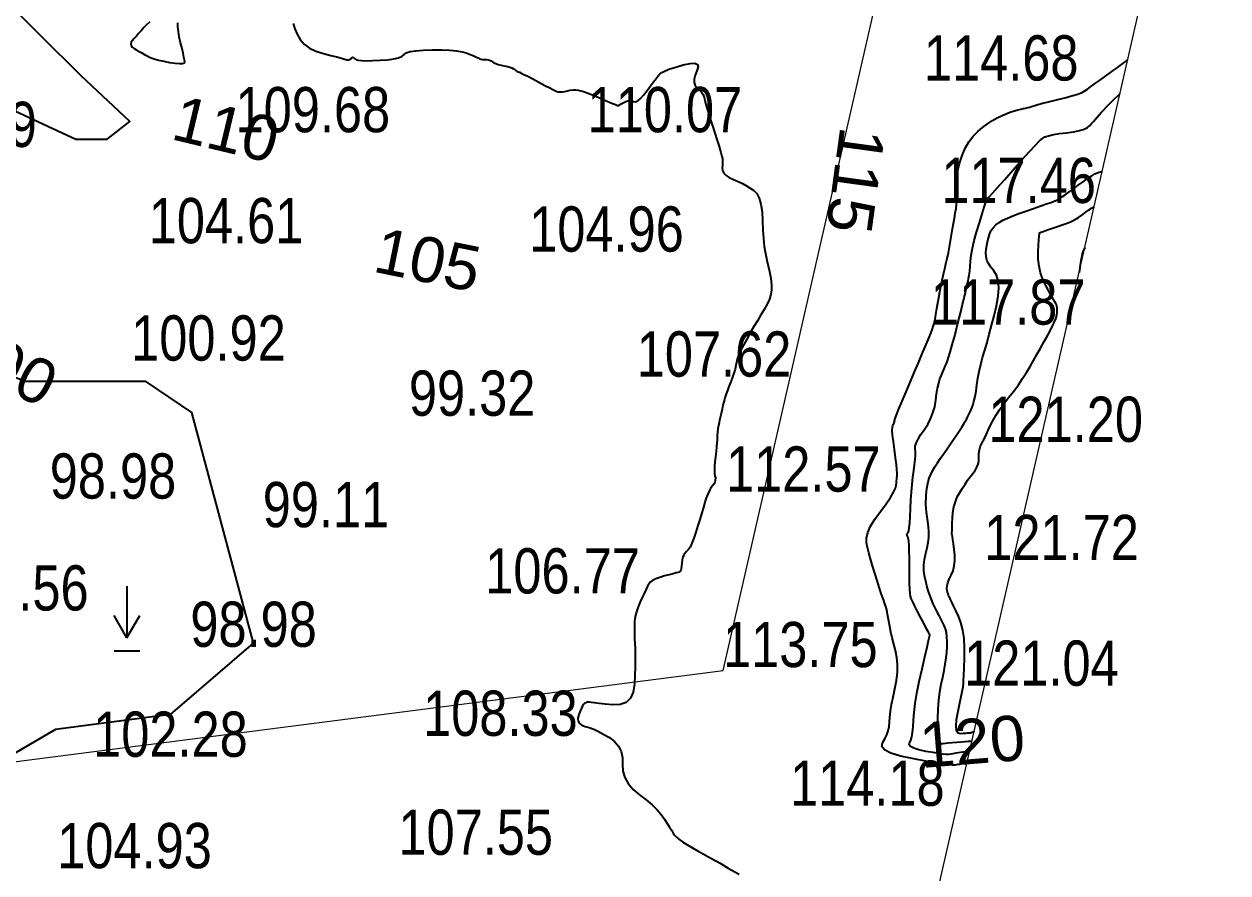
# Model space of a CAD drawing. Header units: metres. Extents: x 429565 to 431255, y 2472510 to 2473324.
# Drawn here: x 431155.3 to 431248.4, y 2472568.9 to 2472634.6 of the extents above; entities that cross this region are included whole.
import ezdxf
from ezdxf.enums import TextEntityAlignment as Align

# ---------------------------------------------------------------- set-up
doc = ezdxf.new("R2010")
doc.units = ezdxf.units.M
doc.layers.get('0').update_dxf_attribs({"color": 50})
for name, color, linetype in [('Docao', 7, 'Continuous'), ('hanh nha', 6, 'Continuous'), ('lua2000', 3, 'Continuous'), ('MHBS_DongMuc', 3, 'Continuous'), ('RG', 3, 'Continuous')]:
    doc.layers.add(name, color=color, linetype=linetype)
doc.layers.add('PLine_74', color=74, linetype='Continuous', lineweight=0)
doc.styles.get("Standard").update_dxf_attribs({"font": 'arial.ttf'})
doc.linetypes.add('R_GIOI_TV', pattern='A,0,[133,ltypeshp.shx,S=0.04,R=0,X=-0.03,Y=0],-0.5', length=0.5)

# ---------------------------------------------------------------- blocks, each defined once
blk = doc.blocks.new('luanuoc')
for p, q in [((0, 1), (0, 0)), ((0, 0), (-0.25, 0.433)), ((0, 0), (0.25, 0.433)), ((-0.25, -0.25), (0.25, -0.25))]:
    blk.add_line(p, q)
blk = doc.blocks.new('A$Ce915ad33')
at = {"layer": 'MHBS_DongMuc', "color": 8}
for points, elevation in [([(431176.074, 2472634.612), (431176.217, 2472634.208), (431176.386, 2472633.781), (431176.613, 2472633.37), (431176.929, 2472633.015), (431177.336, 2472632.717), (431177.832, 2472632.475), (431178.419, 2472632.29), (431178.995, 2472632.146), (431179.458, 2472632.027), (431179.808, 2472631.932), (431180.045, 2472631.862), (431180.17, 2472631.817), (431180.239, 2472631.794), (431180.309, 2472631.79), (431180.381, 2472631.805), (431180.453, 2472631.838), (431180.526, 2472631.891), (431180.593, 2472631.944), (431180.649, 2472631.981), (431180.692, 2472632.001), (431180.723, 2472632.004), (431180.742, 2472631.99), (431180.761, 2472631.965), (431180.796, 2472631.935), (431180.844, 2472631.899), (431180.907, 2472631.857), (431180.983, 2472631.81), (431181.123, 2472631.768), (431181.375, 2472631.743), (431181.737, 2472631.735), (431182.212, 2472631.744), (431182.797, 2472631.769), (431183.385, 2472631.814), (431183.864, 2472631.88), (431184.235, 2472631.967), (431184.498, 2472632.076), (431184.653, 2472632.206), (431184.821, 2472632.334), (431185.125, 2472632.434), (431185.564, 2472632.507), (431186.138, 2472632.553), (431186.847, 2472632.572), (431187.573, 2472632.567), (431188.198, 2472632.542), (431188.721, 2472632.496), (431189.143, 2472632.429), (431189.463, 2472632.342), (431189.715, 2472632.248), (431189.933, 2472632.162), (431190.117, 2472632.083), (431190.266, 2472632.011), (431190.381, 2472631.947), (431190.48, 2472631.894), (431190.585, 2472631.854), (431190.695, 2472631.828), (431190.809, 2472631.816), (431190.928, 2472631.818), (431191.047, 2472631.818), (431191.164, 2472631.802), (431191.277, 2472631.769), (431191.388, 2472631.72), (431191.495, 2472631.654), (431191.616, 2472631.581), (431191.768, 2472631.514), (431191.951, 2472631.451), (431192.164, 2472631.392), (431192.408, 2472631.339), (431192.648, 2472631.286), (431192.848, 2472631.232), (431193.008, 2472631.176), (431193.129, 2472631.118), (431193.209, 2472631.059), (431193.273, 2472631.002), (431193.341, 2472630.951), (431193.415, 2472630.906), (431193.495, 2472630.867), (431193.579, 2472630.835), (431193.709, 2472630.781), (431193.924, 2472630.678), (431194.224, 2472630.526), (431194.61, 2472630.325), (431195.08, 2472630.074), (431195.55, 2472629.824), (431195.932, 2472629.625), (431196.227, 2472629.476), (431196.435, 2472629.377), (431196.556, 2472629.329), (431196.647, 2472629.315), (431196.768, 2472629.315), (431196.917, 2472629.331), (431197.095, 2472629.362), (431197.302, 2472629.409), (431197.52, 2472629.452), (431197.731, 2472629.474), (431197.937, 2472629.474), (431198.136, 2472629.453), (431198.329, 2472629.41), (431198.547, 2472629.341), (431198.824, 2472629.241), (431199.159, 2472629.112), (431199.552, 2472628.952), (431200.003, 2472628.762), (431200.436, 2472628.577), (431200.775, 2472628.434), (431201.019, 2472628.333), (431201.169, 2472628.274), (431201.225, 2472628.256), (431201.249, 2472628.268), (431201.303, 2472628.299), (431201.388, 2472628.348), (431201.504, 2472628.416), (431201.65, 2472628.502), (431201.81, 2472628.581), (431201.965, 2472628.628), (431202.116, 2472628.642), (431202.264, 2472628.625), (431202.407, 2472628.575), (431202.562, 2472628.555), (431202.745, 2472628.63), (431202.956, 2472628.799), (431203.195, 2472629.061), (431203.463, 2472629.417), (431203.727, 2472629.792), (431203.958, 2472630.107), (431204.155, 2472630.365), (431204.319, 2472630.565), (431204.448, 2472630.706), (431204.61, 2472630.824), (431204.872, 2472630.953), (431205.233, 2472631.094), (431205.693, 2472631.247), (431206.253, 2472631.411), (431206.783, 2472631.528), (431207.155, 2472631.54), (431207.368, 2472631.448), (431207.423, 2472631.25), (431207.319, 2472630.948), (431207.174, 2472630.611), (431207.104, 2472630.31), (431207.11, 2472630.045), (431207.191, 2472629.816), (431207.348, 2472629.622), (431207.525, 2472629.453), (431207.666, 2472629.294), (431207.772, 2472629.145), (431207.842, 2472629.008), (431207.877, 2472628.881), (431207.92, 2472628.687), (431208.013, 2472628.35), (431208.156, 2472627.868), (431208.349, 2472627.241), (431208.593, 2472626.471), (431208.836, 2472625.705), (431209.027, 2472625.09), (431209.166, 2472624.628), (431209.253, 2472624.318), (431209.288, 2472624.16), (431209.294, 2472624.065), (431209.296, 2472623.945), (431209.293, 2472623.8), (431209.285, 2472623.629), (431209.272, 2472623.433), (431209.294, 2472623.23), (431209.393, 2472623.039), (431209.568, 2472622.86), (431209.82, 2472622.694), (431210.148, 2472622.54), (431210.503, 2472622.387), (431210.837, 2472622.227), (431211.15, 2472622.058), (431211.442, 2472621.88), (431211.713, 2472621.695), (431211.948, 2472621.449), (431212.135, 2472621.092), (431212.271, 2472620.623), (431212.359, 2472620.043), (431212.397, 2472619.352), (431212.421, 2472618.632), (431212.466, 2472617.968), (431212.531, 2472617.36), (431212.618, 2472616.807), (431212.726, 2472616.31), (431212.836, 2472615.855), (431212.928, 2472615.43), (431213.002, 2472615.036), (431213.059, 2472614.671), (431213.098, 2472614.337), (431213.099, 2472614.007), (431213.043, 2472613.658), (431212.928, 2472613.288), (431212.756, 2472612.899), (431212.525, 2472612.489), (431212.264, 2472612.062), (431211.997, 2472611.619), (431211.726, 2472611.161), (431211.449, 2472610.688), (431211.168, 2472610.199), (431210.91, 2472609.73), (431210.702, 2472609.313), (431210.545, 2472608.95), (431210.437, 2472608.639), (431210.38, 2472608.382), (431210.337, 2472608.137), (431210.27, 2472607.864), (431210.18, 2472607.564), (431210.068, 2472607.235), (431209.932, 2472606.878), (431209.795, 2472606.528), (431209.678, 2472606.217), (431209.581, 2472605.946), (431209.504, 2472605.716), (431209.446, 2472605.525), (431209.394, 2472605.329), (431209.333, 2472605.08), (431209.263, 2472604.779), (431209.183, 2472604.426), (431209.094, 2472604.021), (431209.01, 2472603.618), (431208.947, 2472603.27), (431208.903, 2472602.978), (431208.878, 2472602.741), (431208.874, 2472602.56), (431208.873, 2472602.379), (431208.86, 2472602.142), (431208.834, 2472601.849), (431208.796, 2472601.499), (431208.745, 2472601.094), (431208.698, 2472600.688), (431208.671, 2472600.336), (431208.665, 2472600.039), (431208.68, 2472599.797), (431208.715, 2472599.608), (431208.743, 2472599.448), (431208.736, 2472599.288), (431208.694, 2472599.13), (431208.616, 2472598.972), (431208.504, 2472598.816), (431208.377, 2472598.637), (431208.254, 2472598.415), (431208.134, 2472598.148), (431208.019, 2472597.837), (431207.908, 2472597.482), (431207.794, 2472597.092), (431207.67, 2472596.674), (431207.536, 2472596.23), (431207.392, 2472595.759), (431207.238, 2472595.261), (431207.083, 2472594.792), (431206.933, 2472594.406), (431206.79, 2472594.104), (431206.652, 2472593.885), (431206.521, 2472593.75), (431206.404, 2472593.64), (431206.309, 2472593.496), (431206.235, 2472593.318), (431206.184, 2472593.106), (431206.155, 2472592.86), (431206.132, 2472592.621), (431206.102, 2472592.432), (431206.062, 2472592.293), (431206.015, 2472592.202), (431205.959, 2472592.161), (431205.865, 2472592.136), (431205.702, 2472592.094), (431205.472, 2472592.034), (431205.173, 2472591.957), (431204.805, 2472591.862), (431204.436, 2472591.754), (431204.129, 2472591.638), (431203.886, 2472591.513), (431203.706, 2472591.38), (431203.589, 2472591.238), (431203.495, 2472591.067), (431203.381, 2472590.843), (431203.249, 2472590.568), (431203.097, 2472590.242), (431202.926, 2472589.863), (431202.764, 2472589.467), (431202.639, 2472589.087), (431202.549, 2472588.722), (431202.497, 2472588.374), (431202.48, 2472588.041), (431202.484, 2472587.709), (431202.49, 2472587.364), (431202.5, 2472587.006), (431202.513, 2472586.634), (431202.53, 2472586.249), (431202.542, 2472585.826), (431202.544, 2472585.34), (431202.535, 2472584.792), (431202.516, 2472584.18), (431202.485, 2472583.505), (431202.389, 2472582.875), (431202.172, 2472582.399), (431201.835, 2472582.077), (431201.377, 2472581.909), (431200.799, 2472581.895), (431200.217, 2472581.952), (431199.747, 2472582.001), (431199.391, 2472582.042), (431199.148, 2472582.073), (431199.017, 2472582.096), (431198.943, 2472582.107), (431198.869, 2472582.104), (431198.793, 2472582.087), (431198.717, 2472582.055), (431198.641, 2472582.01), (431198.561, 2472581.933), (431198.475, 2472581.808), (431198.382, 2472581.634), (431198.283, 2472581.411), (431198.177, 2472581.14), (431198.109, 2472580.866), (431198.124, 2472580.638), (431198.222, 2472580.455), (431198.402, 2472580.316), (431198.664, 2472580.223), (431198.982, 2472580.132), (431199.329, 2472579.999), (431199.704, 2472579.825), (431200.108, 2472579.61), (431200.541, 2472579.353), (431200.94, 2472579.049), (431201.243, 2472578.691), (431201.449, 2472578.28), (431201.558, 2472577.816), (431201.571, 2472577.299), (431201.595, 2472576.769), (431201.736, 2472576.268), (431201.995, 2472575.795), (431202.372, 2472575.351), (431202.866, 2472574.935), (431203.387, 2472574.539), (431203.842, 2472574.151), (431204.232, 2472573.771), (431204.555, 2472573.401), (431204.814, 2472573.04), (431205.025, 2472572.706), (431205.208, 2472572.416), (431205.364, 2472572.172), (431205.491, 2472571.972), (431205.59, 2472571.818), (431205.714, 2472571.672), (431205.914, 2472571.5), (431206.191, 2472571.302), (431206.545, 2472571.077), (431206.976, 2472570.825), (431207.419, 2472570.576), (431207.812, 2472570.356), (431208.153, 2472570.166), (431208.444, 2472570.006), (431208.683, 2472569.877), (431208.896, 2472569.76), (431209.108, 2472569.641), (431209.319, 2472569.519), (431209.529, 2472569.394), (431209.738, 2472569.266), (431209.971, 2472569.126), (431210.255, 2472568.963), (431210.589, 2472568.779)], 112), ([(431164.317, 2472634.051), (431164.12, 2472633.831), (431163.942, 2472633.632), (431163.783, 2472633.456), (431163.644, 2472633.301), (431163.547, 2472633.16), (431163.511, 2472633.027), (431163.539, 2472632.901), (431163.629, 2472632.782), (431163.782, 2472632.67), (431163.969, 2472632.56), (431164.163, 2472632.449), (431164.362, 2472632.335), (431164.567, 2472632.22), (431164.779, 2472632.102), (431165.02, 2472631.987), (431165.313, 2472631.879), (431165.66, 2472631.78), (431166.059, 2472631.688), (431166.511, 2472631.604), (431166.94, 2472631.542), (431167.273, 2472631.516), (431167.508, 2472631.527), (431167.646, 2472631.574), (431167.686, 2472631.657), (431167.667, 2472631.796), (431167.625, 2472632.012), (431167.561, 2472632.305), (431167.475, 2472632.674), (431167.366, 2472633.119), (431167.263, 2472633.578), (431167.192, 2472633.987), (431167.153, 2472634.345), (431167.148, 2472634.653)], 112), ([(431164.976, 2472634.748), (431164.758, 2472634.534), (431164.534, 2472634.293), (431164.317, 2472634.051)], 112), ([(431228.231, 2472577.382), (431227.766, 2472577.307), (431227.639, 2472577.287), (431227.516, 2472577.267), (431227.398, 2472577.248), (431227.284, 2472577.23), (431227.068, 2472577.234), (431226.64, 2472577.284), (431226.003, 2472577.379), (431225.155, 2472577.52), (431224.096, 2472577.706), (431223.068, 2472577.922), (431222.313, 2472578.156), (431221.83, 2472578.405), (431221.62, 2472578.671), (431221.683, 2472578.954), (431221.863, 2472579.251), (431222.006, 2472579.56), (431222.112, 2472579.882), (431222.182, 2472580.216), (431222.215, 2472580.563), (431222.243, 2472580.947), (431222.3, 2472581.396), (431222.385, 2472581.909), (431222.498, 2472582.486), (431222.64, 2472583.127), (431222.766, 2472583.785), (431222.833, 2472584.409), (431222.841, 2472585.002), (431222.79, 2472585.562), (431222.679, 2472586.09), (431222.547, 2472586.591), (431222.429, 2472587.069), (431222.327, 2472587.524), (431222.239, 2472587.957), (431222.167, 2472588.368), (431222.099, 2472588.751), (431222.027, 2472589.101), (431221.949, 2472589.419), (431221.866, 2472589.704), (431221.777, 2472589.956), (431221.676, 2472590.23), (431221.555, 2472590.579), (431221.414, 2472591.002), (431221.253, 2472591.501), (431221.072, 2472592.075), (431220.894, 2472592.658), (431220.743, 2472593.186), (431220.618, 2472593.658), (431220.519, 2472594.074), (431220.447, 2472594.435), (431220.443, 2472594.798), (431220.547, 2472595.222), (431220.76, 2472595.706), (431221.082, 2472596.251), (431221.513, 2472596.856), (431221.951, 2472597.445), (431222.292, 2472597.941), (431222.538, 2472598.346), (431222.689, 2472598.657), (431222.743, 2472598.877), (431222.751, 2472599.045), (431222.761, 2472599.204), (431222.774, 2472599.353), (431222.789, 2472599.493), (431222.807, 2472599.623), (431222.814, 2472599.804), (431222.797, 2472600.097), (431222.756, 2472600.501), (431222.691, 2472601.017), (431222.602, 2472601.644), (431222.517, 2472602.265), (431222.461, 2472602.763), (431222.434, 2472603.137), (431222.438, 2472603.388), (431222.471, 2472603.514), (431222.515, 2472603.581), (431222.551, 2472603.651), (431222.58, 2472603.724), (431222.601, 2472603.801), (431222.615, 2472603.881), (431222.659, 2472604.036), (431222.77, 2472604.338), (431222.948, 2472604.787), (431223.195, 2472605.383), (431223.508, 2472606.125), (431223.845, 2472606.917), (431224.162, 2472607.661), (431224.457, 2472608.357), (431224.731, 2472609.004), (431224.984, 2472609.603), (431225.205, 2472610.131), (431225.383, 2472610.566), (431225.517, 2472610.908), (431225.609, 2472611.157), (431225.658, 2472611.312), (431225.693, 2472611.471), (431225.742, 2472611.731), (431225.807, 2472612.092), (431225.886, 2472612.554), (431225.98, 2472613.117), (431226.081, 2472613.707), (431226.183, 2472614.253), (431226.285, 2472614.753), (431226.387, 2472615.207), (431226.489, 2472615.617), (431226.589, 2472616.013), (431226.684, 2472616.43), (431226.774, 2472616.865), (431226.859, 2472617.321), (431226.938, 2472617.796), (431227.014, 2472618.269), (431227.09, 2472618.721), (431227.164, 2472619.15), (431227.237, 2472619.556), (431227.309, 2472619.941), (431227.368, 2472620.301), (431227.4, 2472620.636), (431227.405, 2472620.946), (431227.383, 2472621.231), (431227.335, 2472621.49), (431227.297, 2472621.778), (431227.309, 2472622.15), (431227.37, 2472622.606), (431227.48, 2472623.145), (431227.639, 2472623.768), (431227.843, 2472624.399), (431228.085, 2472624.963), (431228.367, 2472625.461), (431228.688, 2472625.892), (431229.048, 2472626.257), (431229.427, 2472626.571), (431229.805, 2472626.852), (431230.181, 2472627.099), (431230.556, 2472627.312), (431230.929, 2472627.491), (431231.285, 2472627.642), (431231.607, 2472627.766), (431231.895, 2472627.865), (431232.149, 2472627.939), (431232.37, 2472627.988), (431232.566, 2472628.025), (431232.748, 2472628.063), (431232.914, 2472628.104), (431233.066, 2472628.147), (431233.203, 2472628.192), (431233.389, 2472628.25), (431233.686, 2472628.334), (431234.096, 2472628.443), (431234.618, 2472628.577), (431235.252, 2472628.737), (431235.883, 2472628.898), (431236.394, 2472629.036), (431236.787, 2472629.153), (431237.06, 2472629.247), (431237.214, 2472629.318), (431237.339, 2472629.402), (431237.528, 2472629.533), (431237.779, 2472629.712), (431238.092, 2472629.937), (431238.469, 2472630.21), (431238.859, 2472630.493), (431239.215, 2472630.752), (431239.536, 2472630.985), (431239.823, 2472631.193), (431240.074, 2472631.376), (431240.661, 2472631.802)], 118), ([(431228.446, 2472578.319), (431227.362, 2472578.145), (431227.122, 2472578.106), (431226.934, 2472578.076), (431226.798, 2472578.054), (431226.714, 2472578.04), (431226.6, 2472578.043), (431226.375, 2472578.069), (431226.039, 2472578.119), (431225.593, 2472578.193), (431225.036, 2472578.291), (431224.496, 2472578.405), (431224.098, 2472578.527), (431223.844, 2472578.659), (431223.734, 2472578.799), (431223.767, 2472578.947), (431223.863, 2472579.14), (431223.943, 2472579.412), (431224.006, 2472579.763), (431224.053, 2472580.194), (431224.083, 2472580.704), (431224.127, 2472581.302), (431224.215, 2472581.999), (431224.346, 2472582.794), (431224.521, 2472583.688), (431224.741, 2472584.679), (431224.957, 2472585.616), (431225.126, 2472586.346), (431225.247, 2472586.868), (431225.319, 2472587.183), (431225.343, 2472587.291), (431225.343, 2472587.295), (431225.343, 2472587.299), (431225.343, 2472587.302), (431225.342, 2472587.305), (431225.341, 2472587.307), (431225.312, 2472587.362), (431225.227, 2472587.522), (431225.087, 2472587.786), (431224.891, 2472588.155), (431224.639, 2472588.63), (431224.383, 2472589.118), (431224.176, 2472589.531), (431224.018, 2472589.867), (431223.908, 2472590.127), (431223.847, 2472590.311), (431223.814, 2472590.517), (431223.789, 2472590.845), (431223.771, 2472591.293), (431223.762, 2472591.863), (431223.761, 2472592.553), (431223.76, 2472593.239), (431223.752, 2472593.797), (431223.736, 2472594.226), (431223.713, 2472594.527), (431223.684, 2472594.699), (431223.653, 2472594.798), (431223.628, 2472594.881), (431223.609, 2472594.949), (431223.595, 2472595), (431223.587, 2472595.036), (431223.587, 2472595.066), (431223.596, 2472595.101), (431223.613, 2472595.141), (431223.64, 2472595.186), (431223.675, 2472595.236), (431223.714, 2472595.351), (431223.75, 2472595.593), (431223.783, 2472595.96), (431223.814, 2472596.454), (431223.841, 2472597.073), (431223.872, 2472597.737), (431223.913, 2472598.362), (431223.963, 2472598.951), (431224.023, 2472599.501), (431224.092, 2472600.013), (431224.156, 2472600.476), (431224.2, 2472600.876), (431224.224, 2472601.213), (431224.227, 2472601.488), (431224.211, 2472601.7), (431224.217, 2472601.903), (431224.288, 2472602.152), (431224.425, 2472602.446), (431224.628, 2472602.785), (431224.896, 2472603.17), (431225.172, 2472603.587), (431225.401, 2472604.025), (431225.582, 2472604.484), (431225.715, 2472604.964), (431225.8, 2472605.464), (431225.866, 2472605.95), (431225.942, 2472606.386), (431226.028, 2472606.772), (431226.124, 2472607.108), (431226.231, 2472607.394), (431226.338, 2472607.647), (431226.439, 2472607.885), (431226.534, 2472608.107), (431226.621, 2472608.314), (431226.702, 2472608.506), (431226.796, 2472608.766), (431226.921, 2472609.178), (431227.079, 2472609.742), (431227.269, 2472610.458), (431227.49, 2472611.327), (431227.706, 2472612.187), (431227.878, 2472612.881), (431228.005, 2472613.406), (431228.089, 2472613.764), (431228.129, 2472613.954), (431228.149, 2472614.068), (431228.176, 2472614.198), (431228.209, 2472614.343), (431228.249, 2472614.503), (431228.294, 2472614.679), (431228.341, 2472614.887), (431228.385, 2472615.146), (431228.426, 2472615.456), (431228.463, 2472615.815), (431228.497, 2472616.226), (431228.549, 2472616.693), (431228.643, 2472617.224), (431228.778, 2472617.819), (431228.953, 2472618.478), (431229.17, 2472619.201), (431229.384, 2472619.88), (431229.553, 2472620.41), (431229.676, 2472620.79), (431229.754, 2472621.019), (431229.786, 2472621.099), (431229.797, 2472621.103), (431229.81, 2472621.109), (431229.825, 2472621.115), (431229.843, 2472621.121), (431229.863, 2472621.128), (431229.957, 2472621.221), (431230.197, 2472621.484), (431230.582, 2472621.918), (431231.113, 2472622.523), (431231.79, 2472623.298), (431232.48, 2472624.084), (431233.051, 2472624.719), (431233.503, 2472625.205), (431233.836, 2472625.54), (431234.05, 2472625.725), (431234.248, 2472625.831), (431234.533, 2472625.927), (431234.906, 2472626.015), (431235.365, 2472626.094), (431235.912, 2472626.165), (431236.457, 2472626.239), (431236.91, 2472626.331), (431237.271, 2472626.44), (431237.541, 2472626.567), (431237.718, 2472626.71), (431237.852, 2472626.866), (431237.992, 2472627.028), (431238.138, 2472627.197), (431238.289, 2472627.371), (431238.445, 2472627.552), (431238.613, 2472627.742), (431238.798, 2472627.942), (431239, 2472628.153), (431239.219, 2472628.375), (431239.455, 2472628.607), (431240.067, 2472629.2)], 119), ([(431228.618, 2472579.073), (431228.448, 2472579.059), (431228.301, 2472579.047), (431228.083, 2472579.03), (431227.791, 2472579.006), (431227.428, 2472578.977), (431227.063, 2472578.947), (431226.766, 2472578.922), (431226.539, 2472578.902), (431226.382, 2472578.886), (431226.293, 2472578.875), (431226.243, 2472578.867), (431226.204, 2472578.861), (431226.174, 2472578.856), (431226.153, 2472578.853), (431226.143, 2472578.851), (431226.131, 2472578.851), (431226.109, 2472578.854), (431226.076, 2472578.859), (431226.032, 2472578.866), (431225.977, 2472578.876), (431225.923, 2472578.887), (431225.884, 2472578.899), (431225.858, 2472578.912), (431225.847, 2472578.926), (431225.851, 2472578.941), (431225.863, 2472579.029), (431225.879, 2472579.264), (431225.899, 2472579.644), (431225.923, 2472580.172), (431225.951, 2472580.845), (431225.991, 2472581.57), (431226.048, 2472582.251), (431226.125, 2472582.89), (431226.22, 2472583.485), (431226.333, 2472584.037), (431226.446, 2472584.556), (431226.537, 2472585.052), (431226.607, 2472585.525), (431226.656, 2472585.974), (431226.684, 2472586.4), (431226.688, 2472586.797), (431226.666, 2472587.16), (431226.618, 2472587.487), (431226.545, 2472587.779), (431226.445, 2472588.036), (431226.327, 2472588.282), (431226.199, 2472588.542), (431226.062, 2472588.814), (431225.914, 2472589.1), (431225.757, 2472589.399), (431225.601, 2472589.711), (431225.459, 2472590.038), (431225.33, 2472590.38), (431225.214, 2472590.736), (431225.112, 2472591.106), (431225.025, 2472591.464), (431224.958, 2472591.782), (431224.911, 2472592.06), (431224.882, 2472592.299), (431224.873, 2472592.498), (431224.884, 2472592.702), (431224.914, 2472592.958), (431224.964, 2472593.264), (431225.034, 2472593.622), (431225.124, 2472594.03), (431225.206, 2472594.459), (431225.254, 2472594.878), (431225.267, 2472595.288), (431225.246, 2472595.688), (431225.19, 2472596.079), (431225.125, 2472596.45), (431225.077, 2472596.793), (431225.045, 2472597.106), (431225.03, 2472597.391), (431225.031, 2472597.646), (431225.043, 2472597.889), (431225.061, 2472598.135), (431225.085, 2472598.385), (431225.115, 2472598.638), (431225.151, 2472598.895), (431225.205, 2472599.158), (431225.29, 2472599.431), (431225.407, 2472599.712), (431225.554, 2472600.003), (431225.732, 2472600.303), (431225.939, 2472600.624), (431226.174, 2472600.979), (431226.436, 2472601.367), (431226.725, 2472601.789), (431227.042, 2472602.244), (431227.348, 2472602.685), (431227.605, 2472603.062), (431227.814, 2472603.376), (431227.974, 2472603.627), (431228.084, 2472603.814), (431228.173, 2472603.978), (431228.265, 2472604.158), (431228.36, 2472604.354), (431228.459, 2472604.566), (431228.562, 2472604.794), (431228.662, 2472605.057), (431228.755, 2472605.374), (431228.84, 2472605.745), (431228.918, 2472606.169), (431228.987, 2472606.646), (431229.064, 2472607.157), (431229.163, 2472607.681), (431229.283, 2472608.218), (431229.425, 2472608.767), (431229.589, 2472609.329), (431229.765, 2472609.922), (431229.943, 2472610.562), (431230.123, 2472611.25), (431230.305, 2472611.986), (431230.488, 2472612.769), (431230.628, 2472613.523), (431230.678, 2472614.171), (431230.638, 2472614.713), (431230.509, 2472615.148), (431230.29, 2472615.477), (431230.054, 2472615.754), (431229.876, 2472616.032), (431229.754, 2472616.311), (431229.689, 2472616.591), (431229.682, 2472616.873), (431229.71, 2472617.155), (431229.751, 2472617.439), (431229.807, 2472617.723), (431229.876, 2472618.008), (431229.959, 2472618.293), (431230.072, 2472618.566), (431230.232, 2472618.812), (431230.439, 2472619.031), (431230.693, 2472619.223), (431230.994, 2472619.389), (431231.348, 2472619.548), (431231.761, 2472619.719), (431232.233, 2472619.902), (431232.764, 2472620.098), (431233.354, 2472620.307), (431233.916, 2472620.502), (431234.363, 2472620.656), (431234.694, 2472620.771), (431234.91, 2472620.845), (431235.01, 2472620.879), (431235.049, 2472620.893), (431235.084, 2472620.907), (431235.113, 2472620.92), (431235.137, 2472620.933), (431235.155, 2472620.946), (431235.18, 2472620.963), (431235.224, 2472620.991), (431235.287, 2472621.027), (431235.369, 2472621.074), (431235.469, 2472621.13), (431235.611, 2472621.218), (431235.817, 2472621.359), (431236.086, 2472621.553), (431236.42, 2472621.8), (431236.818, 2472622.1), (431237.221, 2472622.4), (431237.57, 2472622.645), (431237.865, 2472622.837), (431238.106, 2472622.973), (431238.293, 2472623.056), (431238.695, 2472623.194)], 120), ([(431228.791, 2472579.831), (431228.605, 2472579.75), (431228.553, 2472579.732), (431228.503, 2472579.718), (431228.454, 2472579.709), (431228.406, 2472579.703), (431228.341, 2472579.698), (431228.24, 2472579.689), (431228.101, 2472579.678), (431227.927, 2472579.664), (431227.716, 2472579.647), (431227.525, 2472579.702), (431227.41, 2472579.904), (431227.372, 2472580.253), (431227.411, 2472580.748), (431227.525, 2472581.39), (431227.663, 2472582.038), (431227.771, 2472582.549), (431227.848, 2472582.923), (431227.895, 2472583.161), (431227.911, 2472583.262), (431227.913, 2472583.294), (431227.915, 2472583.323), (431227.918, 2472583.35), (431227.922, 2472583.374), (431227.926, 2472583.396), (431227.934, 2472583.497), (431227.948, 2472583.758), (431227.967, 2472584.181), (431227.993, 2472584.765), (431228.024, 2472585.51), (431228.032, 2472586.3), (431227.989, 2472587.021), (431227.894, 2472587.672), (431227.747, 2472588.253), (431227.548, 2472588.765), (431227.342, 2472589.203), (431227.171, 2472589.562), (431227.036, 2472589.842), (431226.938, 2472590.044), (431226.875, 2472590.168), (431226.831, 2472590.258), (431226.789, 2472590.36), (431226.748, 2472590.474), (431226.709, 2472590.601), (431226.672, 2472590.739), (431226.655, 2472590.902), (431226.679, 2472591.102), (431226.743, 2472591.338), (431226.848, 2472591.612), (431226.992, 2472591.922), (431227.134, 2472592.265), (431227.229, 2472592.636), (431227.276, 2472593.034), (431227.278, 2472593.461), (431227.232, 2472593.915), (431227.17, 2472594.338), (431227.121, 2472594.671), (431227.085, 2472594.914), (431227.063, 2472595.068), (431227.054, 2472595.131), (431227.054, 2472595.194), (431227.058, 2472595.346), (431227.066, 2472595.585), (431227.078, 2472595.913), (431227.094, 2472596.329), (431227.131, 2472596.778), (431227.205, 2472597.203), (431227.317, 2472597.604), (431227.467, 2472597.981), (431227.654, 2472598.335), (431227.86, 2472598.667), (431228.064, 2472598.978), (431228.267, 2472599.27), (431228.468, 2472599.542), (431228.667, 2472599.793), (431228.845, 2472600.036), (431228.98, 2472600.28), (431229.073, 2472600.527), (431229.124, 2472600.776), (431229.133, 2472601.027), (431229.132, 2472601.272), (431229.154, 2472601.503), (431229.199, 2472601.72), (431229.266, 2472601.923), (431229.356, 2472602.112), (431229.463, 2472602.313), (431229.583, 2472602.552), (431229.715, 2472602.828), (431229.86, 2472603.142), (431230.018, 2472603.494), (431230.205, 2472603.877), (431230.441, 2472604.287), (431230.726, 2472604.723), (431231.058, 2472605.184), (431231.438, 2472605.671), (431231.828, 2472606.168), (431232.189, 2472606.655), (431232.519, 2472607.134), (431232.821, 2472607.605), (431233.092, 2472608.067), (431233.353, 2472608.531), (431233.62, 2472609.007), (431233.895, 2472609.495), (431234.176, 2472609.996), (431234.464, 2472610.509), (431234.727, 2472610.996), (431234.932, 2472611.415), (431235.079, 2472611.769), (431235.168, 2472612.056), (431235.2, 2472612.277), (431235.197, 2472612.454), (431235.185, 2472612.609), (431235.163, 2472612.743), (431235.13, 2472612.855), (431235.088, 2472612.946), (431235.018, 2472613.066), (431234.906, 2472613.264), (431234.751, 2472613.541), (431234.553, 2472613.897), (431234.311, 2472614.332), (431234.078, 2472614.815), (431233.903, 2472615.318), (431233.787, 2472615.84), (431233.73, 2472616.382), (431233.732, 2472616.942), (431233.76, 2472617.457), (431233.784, 2472617.861), (431233.804, 2472618.154), (431233.819, 2472618.335), (431233.829, 2472618.406), (431233.838, 2472618.421), (431233.847, 2472618.432), (431233.855, 2472618.442), (431233.865, 2472618.449), (431233.874, 2472618.453), (431233.935, 2472618.473), (431234.102, 2472618.528), (431234.372, 2472618.618), (431234.747, 2472618.742), (431235.227, 2472618.901), (431235.727, 2472619.077), (431236.164, 2472619.252), (431236.537, 2472619.425), (431236.847, 2472619.598), (431237.093, 2472619.77), (431237.295, 2472619.928), (431237.472, 2472620.062), (431237.623, 2472620.172), (431237.748, 2472620.257), (431237.848, 2472620.318), (431238.066, 2472620.439)], 121), ([(431237.341, 2472617.268), (431237.18, 2472616.946), (431237.135, 2472616.796), (431237.091, 2472616.602), (431237.047, 2472616.366), (431237.005, 2472616.087), (431236.9, 2472615.335)], 122)]:
    blk.add_lwpolyline(points, dxfattribs=dict(at, elevation=elevation))
at = {"layer": 'PLine_74', "color": 8, "flags": 128}
for points in [[(430513.538, 2472748.35), (430684.565, 2472710.268), (430825.146, 2472620.903), (431016.179, 2472539.523), (431216.959, 2472528.178), (431248.405, 2472665.708), (431122.679, 2472684.566), (430973.354, 2472718.119), (430847.535, 2472782.651), (430755.158, 2472869.508), (430572.776, 2472900.714)], [(430518.908, 2472767.644), (430692.335, 2472729.028), (430834.492, 2472638.661), (431019.017, 2472560.053), (431209.351, 2472584.539), (431224.103, 2472649.13), (431118.999, 2472664.895), (430966.489, 2472699.163), (430835.893, 2472766.144), (430745.846, 2472850.811), (430566.441, 2472881.507)], [(430518.908, 2472767.644), (430692.335, 2472729.028), (430834.492, 2472638.661), (431019.017, 2472560.053), (431209.351, 2472584.539), (431224.103, 2472649.13), (431118.999, 2472664.895), (430966.489, 2472699.163), (430835.893, 2472766.144), (430745.846, 2472850.811), (430566.441, 2472881.507)]]:
    blk.add_lwpolyline(points, dxfattribs=at)
at = {"layer": 'RG', "color": 8, "linetype": 'R_GIOI_TV', "ltscale": 3}
blk.add_lwpolyline([(431105.568, 2472682.952), (431113.368, 2472680.736), (431118.52, 2472677.448), (431123.6, 2472673.944), (431126.54, 2472668.705), (431130.333, 2472657.981), (431132.985, 2472650.594), (431139.36, 2472641.421), (431143.152, 2472635.201), (431152.356, 2472628.865), (431159.267, 2472625.654), (431161.678, 2472625.654), (431163.446, 2472627.019), (431159.669, 2472630.551), (431153.401, 2472636.814), (431148.9, 2472644.843), (431143.188, 2472655.964), (431138.929, 2472662.147), (431135.473, 2472671.139), (431131.206, 2472681.131), (431126.786, 2472683.299), (431116.821, 2472685.066), (431109.829, 2472686.992), (431106.936, 2472687.715)], dxfattribs=at)
blk.add_lwpolyline([(431168.22, 2472604.51), (431172.976, 2472586.661), (431166.549, 2472581.139), (431157.68, 2472579.983), (431144.699, 2472572.407), (431139.172, 2472571.123), (431135.188, 2472576.644), (431136.216, 2472588.715), (431135.445, 2472606.051), (431135.445, 2472608.748), (431140.971, 2472612.215), (431146.884, 2472610.161), (431155.367, 2472606.95), (431164.621, 2472606.95)], close=True, dxfattribs=at)
at = {"layer": 'lua2000', "color": 8, "xscale": 4, "yscale": 4, "zscale": 4}
blk.add_blockref('luanuoc', (431163.214, 2472587.071), dxfattribs=at)
at = {"layer": 'Docao', "color": 8, "width": 0.8}
for s, p in [('114.68', (431224.88, 2472630.2)), ('109.68', (431171.62, 2472626.2)), ('110.07', (431198.86, 2472626.2)), ('106.39', (431144.28, 2472625.06)), ('117.46', (431226.23, 2472620.72)), ('104.61', (431164.9, 2472617.61)), ('104.96', (431194.34, 2472616.96)), ('117.87', (431225.42, 2472611.31)), ('100.92', (431163.54, 2472608.53)), ('107.62', (431202.66, 2472607.29)), ('99.32', (431185.03, 2472604.26)), ('121.20', (431229.87, 2472602.24)), ('98.98', (431157.24, 2472597.85)), ('112.57', (431209.57, 2472598.39)), ('99.11', (431173.72, 2472595.64)), ('121.72', (431229.55, 2472593.09)), ('106.77', (431190.94, 2472590.51)), ('98.56', (431150.46, 2472589.19)), ('98.98', (431168.12, 2472586.38)), ('113.75', (431209.34, 2472584.81)), ('121.04', (431227.99, 2472583.37)), ('108.33', (431186.13, 2472579.49)), ('102.28', (431160.6, 2472577.87)), ('114.18', (431214.52, 2472574.08)), ('107.55', (431184.22, 2472570.29)), ('104.93', (431157.82, 2472569.25))]:
    blk.add_text(s, height=3.5, dxfattribs=at).set_placement(p)
at = {"layer": 'MHBS_DongMuc', "color": 8}
for s, rotation, p in [('110', 346.53226, (431170.887, 2472626.441, 110)), ('115', 262.19857, (431219.587, 2472622.468, 115)), ('105', 348.56895, (431186.495, 2472616.337, 105)), ('100', 333.12959, (431153.78, 2472608.236, 100)), ('120', 4.59773, (431228.618, 2472579.073, 120))]:
    blk.add_text(s, height=3.5, rotation=rotation, dxfattribs=at).set_placement(p, align=Align.MIDDLE)

msp = doc.modelspace()

# ---------------------------------------------------------------- block references
at = {"layer": 'hanh nha'}
msp.add_blockref('A$Ce915ad33', (0, 0), dxfattribs=at)

doc.saveas('drawing.dxf')
